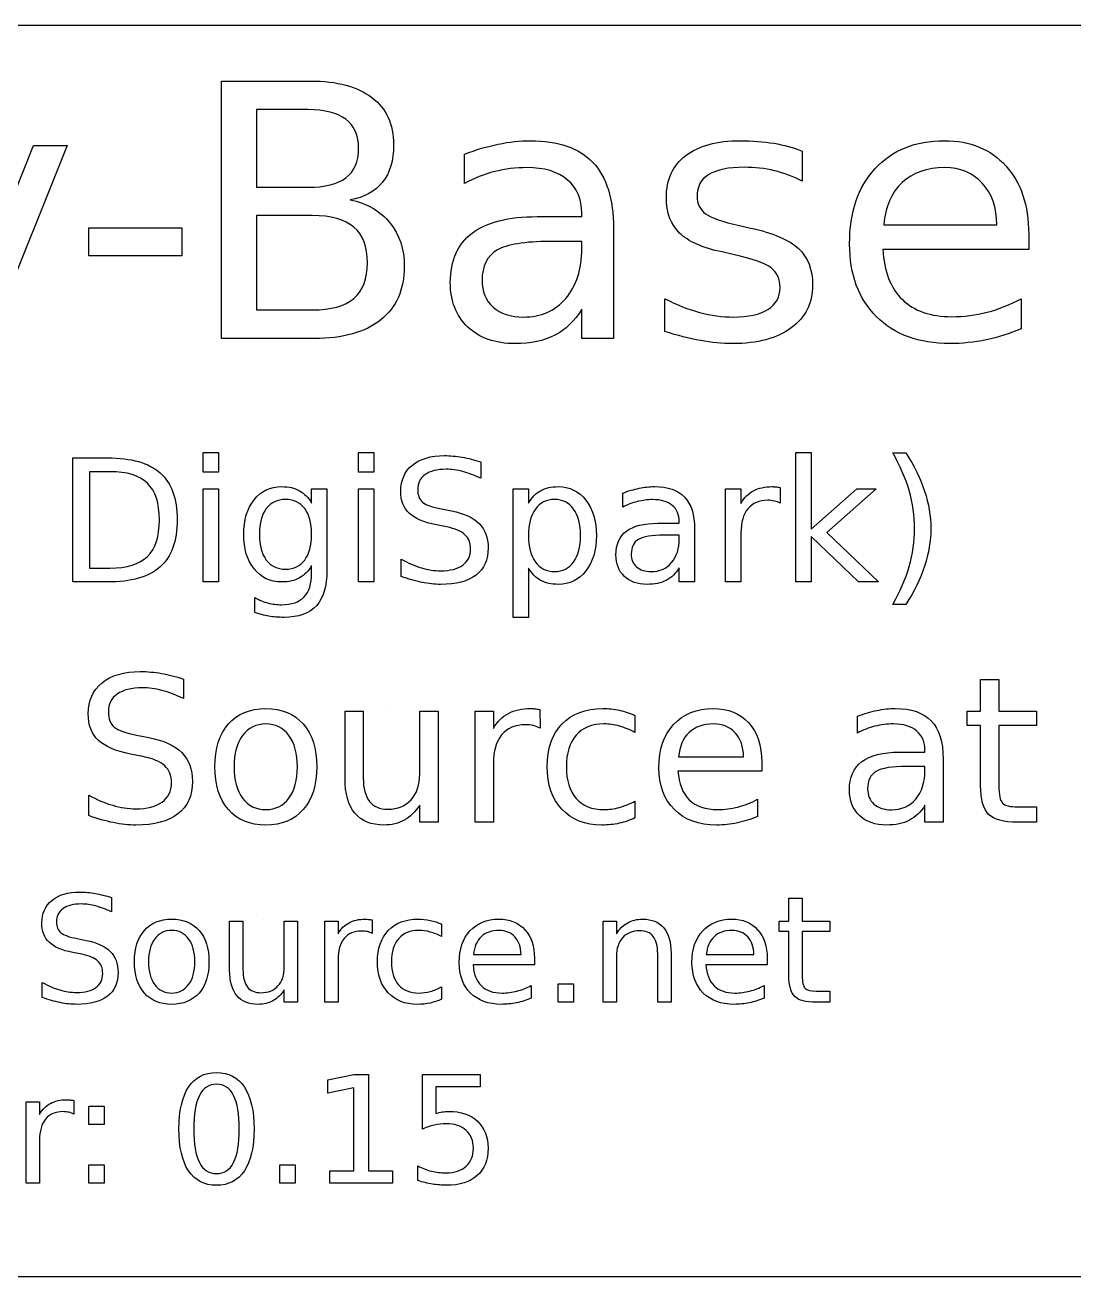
# Model space of a CAD drawing. Extents: x 6 to 466, y 6 to 31.
# Drawn here: x 77.76 to 98.7, y 5.5 to 30.5 of the extents above; entities that cross this region are included whole.
import ezdxf

# ---------------------------------------------------------------- set-up
doc = ezdxf.new("R2010")
doc.units = 0
doc.layers.get('0').update_dxf_attribs({"linetype": 'CONTINUOUS'})

msp = doc.modelspace()

# ---------------------------------------------------------------- linework, layer by layer
at = {"color": 7}
for p, q in [((10.5, 30.5), (150.5, 30.5)), ((81.683388, 29.38199), (83.461057, 29.38199)), ((81.683388, 24.238462), (81.683388, 29.38199)), ((82.379297, 28.810104), (82.379297, 27.259811)), ((83.409381, 28.810104), (82.379297, 28.810104)), ((76.725895, 25.079066), (77.931679, 28.096969)), ((78.603472, 28.096969), (76.908485, 23.880173)), ((77.931679, 28.096969), (78.603472, 28.096969)), ((86.534082, 27.335604), (86.534082, 27.921269)), ((93.279579, 27.983281), (93.279579, 27.383835)), ((93.279579, 27.983281), (93.279579, 27.983281)), ((82.379297, 27.259811), (83.409381, 27.259811)), ((82.379297, 26.694816), (82.379297, 24.810348)), ((83.495508, 26.694816), (82.379297, 26.694816)), ((87.987913, 26.674145), (88.876747, 26.674145)), ((88.876747, 26.674145), (88.876747, 26.736157)), ((94.905664, 26.50878), (97.165646, 26.512225)), ((79.03411, 26.453659), (80.891016, 26.453659)), ((79.03411, 25.888663), (79.03411, 26.453659)), ((80.891016, 26.453659), (80.891016, 25.888663)), ((89.510645, 26.439878), (89.510645, 24.238462)), ((89.510645, 26.439878), (89.510645, 26.439878)), ((92.025564, 26.495), (92.242605, 26.446769)), ((97.799544, 26.32619), (97.799544, 26.016132)), ((97.799544, 26.32619), (97.799544, 26.32619)), ((88.876747, 26.178051), (88.246295, 26.178051)), ((88.876747, 26.036802), (88.876747, 26.178051)), ((97.799544, 26.016132), (94.884993, 26.016132)), ((80.891016, 25.888663), (79.03411, 25.888663)), ((91.898096, 25.916226), (91.67761, 25.9679)), ((90.537283, 24.37971), (90.537283, 25.034278)), ((97.651405, 25.034277), (97.651405, 24.434831)), ((82.379297, 24.810348), (83.495508, 24.810348)), ((88.876747, 24.238462), (88.876747, 24.824129)), ((83.529959, 24.238462), (81.683388, 24.238462)), ((89.510645, 24.238462), (88.876747, 24.238462)), ((78.713231, 21.856418), (79.402046, 21.856418)), ((78.713231, 19.378342), (78.713231, 21.856418)), ((81.315792, 21.960986), (81.621195, 21.960986)), ((81.315792, 21.574253), (81.315792, 21.960986)), ((81.621195, 21.960986), (81.621195, 21.574253)), ((84.416292, 21.960986), (84.721695, 21.960986)), ((84.416292, 21.574253), (84.416292, 21.960986)), ((84.721695, 21.960986), (84.721695, 21.574253)), ((86.857853, 21.775088), (86.857853, 21.448108)), ((86.857855, 21.775087), (86.857853, 21.775088)), ((93.148484, 21.960986), (93.455547, 21.960986)), ((93.148484, 19.378342), (93.148484, 21.960986)), ((93.455547, 21.960986), (93.455547, 20.435632)), ((95.083807, 21.957666), (95.349374, 21.957666)), ((95.083807, 21.957666), (95.083807, 21.957666)), ((79.04851, 21.580892), (79.04851, 19.653868)), ((79.4535, 21.580892), (79.04851, 21.580892)), ((81.621195, 21.574253), (81.315792, 21.574253)), ((84.721695, 21.574253), (84.416292, 21.574253)), ((92.834781, 21.265516), (92.836442, 20.951829)), ((81.315792, 21.237314), (81.621195, 21.237314)), ((81.315792, 19.378342), (81.315792, 21.237314)), ((81.621195, 21.237314), (81.621195, 19.378342)), ((83.481827, 20.955145), (83.481827, 21.23731)), ((83.481827, 21.23731), (83.787229, 21.23731)), ((83.787229, 21.23731), (83.787229, 19.609053)), ((84.416292, 21.237314), (84.721695, 21.237314)), ((84.416292, 19.378342), (84.416292, 21.237314)), ((84.721695, 21.237314), (84.721695, 19.378342)), ((87.505176, 18.671268), (87.505176, 21.237314)), ((87.505176, 21.237314), (87.812238, 21.237314)), ((87.812238, 21.237314), (87.812238, 20.955149)), ((89.694448, 20.870508), (89.694448, 21.152674)), ((91.747615, 19.378349), (91.747615, 21.237321)), ((91.747615, 21.237321), (92.054677, 21.237321)), ((92.054677, 21.237321), (92.054677, 20.948517)), ((93.455547, 20.435632), (94.366775, 21.237314)), ((94.756828, 21.237314), (93.770908, 20.367581)), ((94.366775, 21.237314), (94.756828, 21.237314)), ((86.072771, 20.837299), (86.275266, 20.795799)), ((86.177338, 20.477126), (85.973183, 20.516966)), ((90.394882, 20.551818), (90.82311, 20.551818)), ((90.82311, 20.551818), (90.82311, 20.581698)), ((83.481827, 20.329405), (83.481827, 20.329405)), ((88.851271, 20.306168), (88.851271, 20.306168)), ((90.82311, 20.312804), (90.519367, 20.312807)), ((90.82311, 20.244754), (90.82311, 20.312804)), ((91.128512, 20.438967), (91.128512, 20.438952)), ((91.128512, 20.438952), (91.128512, 19.378342)), ((92.054677, 20.357629), (92.054677, 19.378349)), ((94.399971, 19.378342), (93.455547, 20.286251)), ((93.455547, 20.286251), (93.455547, 19.378342)), ((93.770908, 20.367581), (94.798323, 19.378342)), ((85.272749, 19.487884), (85.272749, 19.833122)), ((79.04851, 19.653868), (79.4535, 19.653868)), ((83.481827, 19.554276), (83.481827, 19.705318)), ((87.812238, 19.657188), (87.812238, 18.671268)), ((87.812238, 19.657188), (87.812238, 19.657188)), ((90.82311, 19.378342), (90.82311, 19.660507)), ((79.402046, 19.378342), (78.713231, 19.378342)), ((81.621195, 19.378342), (81.315792, 19.378342)), ((84.721695, 19.378342), (84.416292, 19.378342)), ((91.128512, 19.378342), (90.82311, 19.378342)), ((92.054677, 19.378349), (91.747615, 19.378349)), ((93.455547, 19.378342), (93.148484, 19.378342)), ((94.798323, 19.378342), (94.399971, 19.378342)), ((82.349845, 18.769198), (82.349845, 19.0663)), ((95.349374, 18.930197), (95.083807, 18.930197)), ((87.812238, 18.671268), (87.505176, 18.671268)), ((80.923504, 17.439572), (80.923504, 17.049713)), ((80.923504, 17.439559), (80.923504, 17.439572)), ((96.83845, 16.798383), (96.83845, 17.427698)), ((96.83845, 17.427698), (97.204561, 17.427698)), ((97.204561, 17.427698), (97.204561, 16.798383)), ((82.568033, 16.851815), (82.568033, 16.851815)), ((84.149239, 15.456635), (84.149239, 16.798383)), ((84.149239, 16.798383), (84.513371, 16.798383)), ((84.513371, 16.798383), (84.513371, 15.470488)), ((85.065507, 16.851815), (85.065507, 16.851815)), ((85.641389, 15.541731), (85.641389, 16.798383)), ((85.641389, 16.798383), (86.005521, 16.798383)), ((86.005521, 16.798383), (86.005521, 14.581926)), ((86.745657, 14.581922), (86.745657, 16.798379)), ((86.745657, 16.798379), (87.111768, 16.798379)), ((87.111768, 16.798379), (87.111768, 16.454036)), ((88.041891, 16.832062), (88.043867, 16.457998)), ((96.571288, 16.515389), (96.571288, 16.798383)), ((96.571288, 16.798383), (96.83845, 16.798383)), ((97.204561, 16.798383), (97.954594, 16.798383)), ((97.954594, 16.798383), (97.954594, 16.515389)), ((82.568033, 16.543094), (82.568033, 16.543094)), ((89.93775, 16.713295), (89.93775, 16.713286)), ((89.93775, 16.713286), (89.93775, 16.372902)), ((94.382531, 16.361023), (94.382531, 16.69745)), ((96.83845, 16.515389), (96.571288, 16.515389)), ((96.83845, 15.31217), (96.83845, 16.515389)), ((97.954594, 16.515389), (97.204561, 16.515389)), ((97.204561, 16.515389), (97.204561, 15.31217)), ((79.987447, 16.321446), (80.228882, 16.271966)), ((95.728237, 15.981065), (95.728237, 16.016685)), ((80.112123, 15.891992), (79.868708, 15.939492)), ((90.808497, 15.886073), (92.106707, 15.888052)), ((92.470839, 15.781187), (92.470839, 15.603079)), ((92.470839, 15.781181), (92.470839, 15.781187)), ((95.21766, 15.981065), (95.728237, 15.981065)), ((96.092369, 15.846494), (96.092369, 14.581926)), ((96.092369, 15.846489), (96.092369, 15.846494)), ((87.111768, 15.74952), (87.111768, 14.581922)), ((92.470839, 15.603079), (90.796623, 15.603079)), ((95.728237, 15.696093), (95.366084, 15.696091)), ((95.728237, 15.614953), (95.728237, 15.696093)), ((84.149239, 15.456635), (84.149239, 15.456635)), ((79.033579, 14.712526), (79.033579, 15.124154)), ((89.93775, 15.003454), (89.93775, 14.667027)), ((92.385743, 15.039067), (92.385743, 14.694725)), ((85.641389, 14.581926), (85.641389, 14.922311)), ((95.728237, 14.581926), (95.728237, 14.918353)), ((97.580565, 14.886689), (97.954592, 14.886689)), ((97.954592, 14.886689), (97.954592, 14.581926)), ((86.005521, 14.581926), (85.641389, 14.581926)), ((87.111768, 14.581922), (86.745657, 14.581922)), ((96.092369, 14.581926), (95.728237, 14.581926)), ((97.954592, 14.581926), (97.580565, 14.581926)), ((79.486255, 13.075518), (79.486262, 13.075529)), ((79.486262, 13.075529), (79.486262, 12.790439)), ((93.011405, 12.60665), (93.011405, 13.066846)), ((93.011405, 13.066846), (93.27913, 13.066846)), ((93.27913, 13.066846), (93.27913, 12.60665)), ((80.688852, 12.645723), (80.688852, 12.645723)), ((81.845131, 11.625476), (81.845131, 12.60665)), ((81.845131, 12.60665), (82.111408, 12.60665)), ((82.111408, 12.60665), (82.111408, 11.635606)), ((82.515165, 12.645723), (82.515165, 12.645723)), ((82.936284, 11.687704), (82.936284, 12.60665)), ((82.936284, 12.60665), (83.202562, 12.60665)), ((83.202562, 12.60665), (83.202562, 10.985832)), ((83.743803, 10.985831), (83.743803, 12.60665)), ((83.743803, 12.60665), (84.011527, 12.60665)), ((84.011527, 12.60665), (84.011527, 12.354844)), ((84.691696, 12.631295), (84.693139, 12.357738)), ((86.078069, 12.544427), (86.078069, 12.544422)), ((86.078069, 12.544422), (86.078069, 12.295511)), ((89.300892, 10.985832), (89.300892, 12.60665)), ((89.300892, 12.60665), (89.568616, 12.60665)), ((89.568616, 12.60665), (89.568616, 12.354844)), ((92.816039, 12.399706), (92.816039, 12.60665)), ((92.816039, 12.60665), (93.011405, 12.60665)), ((93.27913, 12.60665), (93.827603, 12.60665)), ((93.827603, 12.60665), (93.827603, 12.399706)), ((78.801754, 12.257879), (78.978307, 12.221699)), ((80.688852, 12.419966), (80.688852, 12.419966)), ((93.011405, 12.399706), (92.816039, 12.399706)), ((93.011405, 11.519833), (93.011405, 12.399706)), ((93.827603, 12.399706), (93.27913, 12.399706)), ((93.27913, 12.399706), (93.27913, 11.519834)), ((78.892921, 11.943848), (78.71492, 11.978578)), ((84.011524, 11.839655), (84.011524, 10.985831)), ((86.714819, 11.939513), (87.664154, 11.94096)), ((87.930432, 11.86281), (87.930432, 11.732566)), ((87.930432, 11.862809), (87.930432, 11.86281)), ((89.56862, 11.901883), (89.56862, 10.985832)), ((90.392049, 10.985832), (90.392049, 11.955428)), ((90.658326, 11.964113), (90.658326, 11.964111)), ((90.658326, 11.964111), (90.658326, 10.985832)), ((91.363092, 11.939513), (92.312428, 11.94096)), ((92.578705, 11.86281), (92.578705, 11.732566)), ((92.578705, 11.862809), (92.578705, 11.86281)), ((81.845127, 11.625476), (81.845131, 11.625476)), ((87.930432, 11.732566), (86.706136, 11.732566)), ((92.578705, 11.732566), (91.354409, 11.732566)), ((78.104223, 11.081338), (78.104223, 11.382347)), ((86.078069, 11.294086), (86.078069, 11.048069)), ((87.868204, 11.32013), (87.868204, 11.068324)), ((88.4051, 11.35341), (88.71045, 11.35341)), ((88.4051, 10.985832), (88.4051, 11.35341)), ((88.71045, 11.35341), (88.71045, 10.985832)), ((92.516477, 11.32013), (92.516477, 11.068324)), ((82.936284, 10.985832), (82.936284, 11.234743)), ((93.554085, 11.208694), (93.827598, 11.208694)), ((93.827598, 11.208694), (93.827598, 10.985831)), ((83.202562, 10.985832), (82.936284, 10.985832)), ((84.011524, 10.985831), (83.743803, 10.985831)), ((88.71045, 10.985832), (88.4051, 10.985832)), ((89.56862, 10.985832), (89.300892, 10.985832)), ((90.658326, 10.985832), (90.392049, 10.985832)), ((93.827598, 10.985831), (93.55409, 10.985831)), ((81.582405, 9.581384), (81.582405, 9.581384)), ((83.805323, 9.437548), (84.324004, 9.542156)), ((84.324004, 9.542156), (84.617488, 9.542156)), ((84.617488, 9.542156), (84.617488, 7.619984)), ((85.694078, 9.542156), (86.846218, 9.542156)), ((85.694078, 8.452491), (85.694078, 9.542156)), ((86.846218, 9.542156), (86.846218, 9.295165)), ((81.582405, 9.348921), (81.582405, 9.348921)), ((83.805323, 9.170216), (83.805323, 9.437548)), ((84.32691, 9.274824), (83.805323, 9.170216)), ((84.32691, 7.619984), (84.32691, 9.274824)), ((86.846218, 9.295165), (85.962862, 9.295165)), ((85.962862, 9.295165), (85.962862, 8.763408)), ((77.780193, 7.372992), (77.780193, 9.000227)), ((77.780193, 9.000227), (78.048977, 9.000227)), ((78.048977, 9.000227), (78.048977, 8.747425)), ((78.731836, 9.024881), (78.733291, 8.750332)), ((79.032585, 8.911602), (79.339145, 8.911602)), ((79.032585, 8.542569), (79.032585, 8.911602)), ((79.339145, 8.911602), (79.339145, 8.542569)), ((79.339145, 8.542569), (79.032585, 8.542569)), ((78.048977, 8.230197), (78.048977, 7.372992)), ((79.032585, 7.742027), (79.339145, 7.742027)), ((79.032585, 7.372993), (79.032585, 7.742027)), ((79.339145, 7.742027), (79.339145, 7.372993)), ((82.849323, 7.742027), (83.155882, 7.742027)), ((82.849323, 7.372993), (82.849323, 7.742027)), ((83.155882, 7.742027), (83.155882, 7.372993)), ((83.847457, 7.619984), (84.32691, 7.619984)), ((83.847457, 7.372993), (83.847457, 7.619984)), ((84.617488, 7.619984), (85.096941, 7.619984)), ((85.096941, 7.619984), (85.096941, 7.372993)), ((85.602546, 7.423844), (85.602546, 7.71878)), ((78.048977, 7.372992), (77.780193, 7.372992)), ((79.339145, 7.372993), (79.032585, 7.372993)), ((83.155882, 7.372993), (82.849323, 7.372993)), ((85.096941, 7.372993), (83.847457, 7.372993)), ((150.5, 5.5), (10.5, 5.5))]:
    msp.add_line(p, q, dxfattribs=at)
for points in [[(83.461057, 29.38199), (83.991602, 29.38199), (84.40042, 29.271747), (84.687511, 29.051261)], [(84.687511, 29.051261), (84.974602, 28.830775), (85.118148, 28.517271), (85.118148, 28.11075)], [(84.167302, 28.617179), (84.001937, 28.745796), (83.749297, 28.810104), (83.409381, 28.810104)], [(84.418794, 28.034958), (84.418794, 28.294488), (84.334963, 28.488562), (84.167302, 28.617179)], [(84.167302, 27.449291), (84.334963, 27.577908), (84.418794, 27.77313), (84.418794, 28.034958)], [(85.118148, 28.11075), (85.118148, 27.796098), (85.044653, 27.545754), (84.897662, 27.359719)], [(86.534082, 27.921269), (86.766052, 28.010842), (86.991132, 28.077447), (87.209321, 28.121085)], [(87.209321, 28.121085), (87.42751, 28.16702), (87.639958, 28.189987), (87.846664, 28.189987)], [(87.846664, 28.189987), (88.404769, 28.189987), (88.821626, 28.045293), (89.097233, 27.755905)], [(90.950695, 27.893709), (91.207928, 28.091227), (91.573108, 28.189987), (92.046235, 28.189987)], [(92.046235, 28.189987), (92.280502, 28.189987), (92.500988, 28.172761), (92.707693, 28.13831)], [(92.707693, 28.13831), (92.914399, 28.103859), (93.105028, 28.052183), (93.279579, 27.983281)], [(94.733409, 27.631881), (95.075622, 28.003952), (95.536116, 28.189987), (96.114892, 28.189987)], [(96.114892, 28.189987), (96.633953, 28.189987), (97.04392, 28.022326), (97.344791, 27.687003)], [(89.097233, 27.755905), (89.372841, 27.466517), (89.510645, 27.027841), (89.510645, 26.439878)], [(90.564844, 27.053105), (90.564844, 27.415989), (90.693461, 27.69619), (90.950695, 27.893709)], [(87.136974, 27.573315), (86.927972, 27.520491), (86.727008, 27.441253), (86.534082, 27.335604)], [(87.781207, 27.652552), (87.560721, 27.652552), (87.345977, 27.62614), (87.136974, 27.573315)], [(88.587359, 27.411396), (88.39673, 27.572167), (88.128013, 27.652552), (87.781207, 27.652552)], [(91.412337, 27.514748), (91.25616, 27.418286), (91.178071, 27.273592), (91.178071, 27.080666)], [(92.122027, 27.659442), (91.807375, 27.659442), (91.570812, 27.611211), (91.412337, 27.514748)], [(92.721474, 27.59054), (92.528549, 27.636475), (92.328733, 27.659442), (92.122027, 27.659442)], [(93.279579, 27.383835), (93.100434, 27.475704), (92.914399, 27.544606), (92.721474, 27.59054)], [(94.223535, 26.12982), (94.223535, 26.761421), (94.393493, 27.262108), (94.733409, 27.631881)], [(96.121782, 27.652552), (95.768086, 27.652552), (95.48444, 27.552644), (95.270844, 27.352829)], [(96.872813, 27.342493), (96.684481, 27.549199), (96.434137, 27.652552), (96.121782, 27.652552)], [(97.344791, 27.687003), (97.64796, 27.353977), (97.799544, 26.900373), (97.799544, 26.32619)], [(83.409381, 27.259811), (83.749297, 27.259811), (84.001937, 27.322971), (84.167302, 27.449291)], [(84.897662, 27.359719), (84.750671, 27.173684), (84.534779, 27.057699), (84.249984, 27.011764)], [(88.876747, 26.736157), (88.876747, 27.027842), (88.780284, 27.252921), (88.587359, 27.411396)], [(95.270844, 27.352829), (95.059545, 27.153013), (94.937818, 26.871664), (94.905664, 26.50878)], [(97.165646, 26.512225), (97.161053, 26.859032), (97.063442, 27.135788), (96.872813, 27.342493)], [(84.249984, 27.011764), (84.592197, 26.938269), (84.857469, 26.784388), (85.045801, 26.550121)], [(90.826671, 26.346861), (90.65212, 26.519116), (90.564844, 26.75453), (90.564844, 27.053105)], [(91.178071, 27.080666), (91.178071, 26.933675), (91.234341, 26.817691), (91.346881, 26.732712)], [(84.325776, 26.463994), (84.146631, 26.617875), (83.869875, 26.694816), (83.495508, 26.694816)], [(85.045801, 26.550121), (85.23643, 26.318152), (85.331744, 26.027615), (85.331744, 25.678512)], [(86.685667, 26.343416), (86.977352, 26.563902), (87.411434, 26.674145), (87.987913, 26.674145)], [(91.346881, 26.732712), (91.45942, 26.650029), (91.685648, 26.570792), (92.025564, 26.495)], [(84.597939, 25.754304), (84.597939, 26.075847), (84.507218, 26.31241), (84.325776, 26.463994)], [(86.251585, 25.361564), (86.251585, 25.795646), (86.396279, 26.12293), (86.685667, 26.343416)], [(91.67761, 25.9679), (91.284869, 26.050583), (91.001223, 26.176903), (90.826671, 26.346861)], [(92.242605, 26.446769), (92.692764, 26.350306), (93.01201, 26.213651), (93.200342, 26.036803)], [(87.18176, 26.002351), (86.984241, 25.885218), (86.885482, 25.685402), (86.885482, 25.402905)], [(88.246295, 26.178051), (87.734124, 26.178051), (87.379279, 26.119485), (87.18176, 26.002351)], [(88.556353, 25.04117), (88.769949, 25.291513), (88.876747, 25.623391), (88.876747, 26.036802)], [(93.200342, 26.036803), (93.390971, 25.862251), (93.486285, 25.617649), (93.486285, 25.302997)], [(94.76097, 24.67599), (94.40268, 25.034279), (94.223535, 25.518889), (94.223535, 26.12982)], [(94.884993, 26.016132), (94.912553, 25.579753), (95.043467, 25.246727), (95.277734, 25.017054)], [(84.325776, 25.04117), (84.507218, 25.197347), (84.597939, 25.435059), (84.597939, 25.754304)], [(92.659462, 25.650954), (92.544625, 25.742823), (92.290837, 25.831247), (91.898096, 25.916226)], [(85.331744, 25.678512), (85.331744, 25.219166), (85.175566, 24.864321), (84.863211, 24.613978)], [(92.835162, 25.254768), (92.835162, 25.427023), (92.776595, 25.559085), (92.659462, 25.650954)], [(86.599539, 24.469284), (86.36757, 24.692067), (86.251585, 24.989493), (86.251585, 25.361564)], [(86.885482, 25.402905), (86.885482, 25.177825), (86.958977, 24.99868), (87.105968, 24.86547)], [(92.594005, 24.820686), (92.754776, 24.924039), (92.835162, 25.068733), (92.835162, 25.254768)], [(93.486285, 25.302997), (93.486285, 24.944707), (93.343888, 24.661061), (93.059093, 24.452058)], [(83.495508, 24.810348), (83.869875, 24.810348), (84.146631, 24.887289), (84.325776, 25.04117)], [(87.712305, 24.669099), (88.063705, 24.669099), (88.345054, 24.793123), (88.556353, 25.04117)], [(90.537283, 25.034278), (90.77155, 24.912551), (91.002371, 24.820682), (91.229747, 24.758671)], [(95.277734, 25.017054), (95.514297, 24.789678), (95.84273, 24.67599), (96.263031, 24.67599)], [(96.969276, 24.76556), (97.198949, 24.825273), (97.426325, 24.914846), (97.651405, 25.034277)], [(87.105968, 24.86547), (87.255256, 24.734556), (87.457368, 24.669099), (87.712305, 24.669099)], [(88.876747, 24.824129), (88.732053, 24.589862), (88.55176, 24.416459), (88.335867, 24.303919)], [(91.229747, 24.758671), (91.457124, 24.698958), (91.682203, 24.669101), (91.904986, 24.669101)], [(91.904986, 24.669101), (92.203561, 24.669101), (92.433234, 24.719629), (92.594005, 24.820686)], [(96.263031, 24.67599), (96.506484, 24.67599), (96.741899, 24.705847), (96.969276, 24.76556)], [(84.863211, 24.613978), (84.550856, 24.363634), (84.106438, 24.238462), (83.529959, 24.238462)], [(96.225135, 24.138555), (95.609612, 24.138555), (95.121557, 24.3177), (94.76097, 24.67599)], [(87.543495, 24.138555), (87.148458, 24.138555), (86.833806, 24.248798), (86.599539, 24.469284)], [(88.335867, 24.303919), (88.119974, 24.193676), (87.85585, 24.138555), (87.543495, 24.138555)], [(91.243528, 24.200565), (91.020745, 24.239612), (90.78533, 24.299327), (90.537283, 24.37971)], [(93.059093, 24.452058), (92.776595, 24.243056), (92.387299, 24.138555), (91.891206, 24.138555)], [(97.651405, 24.434831), (97.424028, 24.338368), (97.19091, 24.264873), (96.95205, 24.214345)], [(91.891206, 24.138555), (91.6845, 24.138555), (91.468607, 24.159225), (91.243528, 24.200565)], [(96.95205, 24.214345), (96.71319, 24.163818), (96.470885, 24.138555), (96.225135, 24.138555)], [(79.402046, 21.856418), (79.882281, 21.856418), (80.234711, 21.756277), (80.459337, 21.555995)], [(85.493502, 21.71202), (85.648417, 21.838165), (85.861424, 21.901237), (86.132524, 21.901237)], [(86.132524, 21.901237), (86.24871, 21.901237), (86.367109, 21.890724), (86.48772, 21.869697)], [(86.48772, 21.869697), (86.608332, 21.84867), (86.73171, 21.817134), (86.857855, 21.775087)], [(95.412447, 21.202458), (95.340522, 21.451428), (95.230976, 21.703164), (95.083807, 21.957666)], [(95.349374, 21.957666), (95.515354, 21.696525), (95.639286, 21.440916), (95.721169, 21.19084)], [(80.203728, 21.348521), (80.045494, 21.503435), (79.795418, 21.580892), (79.4535, 21.580892)], [(80.459337, 21.555995), (80.683963, 21.35682), (80.796276, 21.044778), (80.796276, 20.61987)], [(85.26279, 21.194164), (85.26279, 21.413257), (85.339694, 21.585875), (85.493502, 21.71202)], [(85.747449, 21.522795), (85.648968, 21.451977), (85.599727, 21.351283), (85.599727, 21.220712)], [(86.170697, 21.629022), (85.98812, 21.629022), (85.847037, 21.593613), (85.747449, 21.522795)], [(86.497677, 21.584212), (86.384811, 21.614085), (86.275818, 21.629022), (86.170697, 21.629022)], [(86.857853, 21.448108), (86.730602, 21.508968), (86.610544, 21.554336), (86.497677, 21.584212)], [(80.442739, 20.61987), (80.442739, 20.951829), (80.363069, 21.194713), (80.203728, 21.348521)], [(82.334907, 21.021537), (82.47433, 21.195262), (82.658015, 21.282125), (82.88596, 21.282125)], [(82.88596, 21.282125), (83.02317, 21.282125), (83.141015, 21.255015), (83.239496, 21.200795)], [(88.054569, 21.200799), (88.15305, 21.255019), (88.270342, 21.282129), (88.406445, 21.282129)], [(88.406445, 21.282129), (88.632178, 21.282129), (88.815309, 21.1925), (88.955838, 21.013242)], [(90.019768, 21.248944), (90.124889, 21.271077), (90.227243, 21.282144), (90.32683, 21.282144)], [(90.32683, 21.282144), (90.595717, 21.282144), (90.796553, 21.212432), (90.929337, 21.073009)], [(92.305307, 21.199146), (92.408214, 21.254473), (92.533252, 21.282136), (92.680421, 21.282136)], [(92.680421, 21.282136), (92.701448, 21.282136), (92.724684, 21.280469), (92.750131, 21.277136)], [(92.750131, 21.277136), (92.775584, 21.274936), (92.803801, 21.271063), (92.834781, 21.265516)], [(82.125773, 20.329401), (82.125773, 20.6171), (82.195484, 20.847812), (82.334907, 21.021537)], [(82.960651, 21.02652), (82.796884, 21.02652), (82.66908, 20.965661), (82.577237, 20.843942)], [(83.344064, 20.843942), (83.253328, 20.965661), (83.125524, 21.02652), (82.960651, 21.02652)], [(83.239496, 21.200795), (83.337977, 21.146575), (83.418754, 21.064692), (83.481827, 20.955145)], [(85.43043, 20.750998), (85.31867, 20.857225), (85.26279, 21.004947), (85.26279, 21.194164)], [(85.599727, 21.220712), (85.599727, 21.111165), (85.63237, 21.028176), (85.697657, 20.971743)], [(87.812238, 20.955149), (87.876418, 21.065802), (87.957195, 21.147685), (88.054569, 21.200799)], [(88.331755, 21.02652), (88.170201, 21.02652), (88.04295, 20.962341), (87.950001, 20.833984)], [(88.711848, 20.833984), (88.620006, 20.962341), (88.493308, 21.02652), (88.331755, 21.02652)], [(88.955838, 21.013242), (89.097474, 20.833984), (89.168292, 20.598293), (89.168292, 20.306168)], [(89.694448, 21.152674), (89.806207, 21.195827), (89.914647, 21.227917), (90.019768, 21.248944)], [(90.295294, 21.023204), (90.189067, 21.023204), (90.085607, 21.010481), (89.984912, 20.985034)], [(90.683687, 20.907019), (90.591845, 20.984476), (90.462381, 21.023204), (90.295294, 21.023204)], [(90.929337, 21.073009), (91.06212, 20.933586), (91.128512, 20.722239), (91.128512, 20.438967)], [(92.054677, 20.948517), (92.118857, 21.061383), (92.2024, 21.144926), (92.305307, 21.199146)], [(92.590792, 21.009929), (92.418173, 21.009929), (92.28539, 20.953496), (92.192441, 20.84063)], [(92.723576, 20.994989), (92.683743, 21.004949), (92.639481, 21.009929), (92.590792, 21.009929)], [(95.521993, 20.445591), (95.521993, 20.7012), (95.485478, 20.953489), (95.412447, 21.202458)], [(95.721169, 21.19084), (95.804159, 20.940764), (95.845654, 20.692348), (95.845654, 20.445591)], [(82.577237, 20.843942), (82.486502, 20.722224), (82.441134, 20.550712), (82.441134, 20.329405)], [(83.481827, 20.329405), (83.481827, 20.550712), (83.435906, 20.722224), (83.344064, 20.843942)], [(85.973183, 20.516966), (85.723107, 20.566759), (85.542189, 20.64477), (85.43043, 20.750998)], [(85.697657, 20.971743), (85.76405, 20.916416), (85.889088, 20.871602), (86.072771, 20.837299)], [(86.275266, 20.795799), (86.525343, 20.748219), (86.70958, 20.664123), (86.827979, 20.54351)], [(87.950001, 20.833984), (87.858159, 20.706733), (87.812238, 20.530794), (87.812238, 20.306168)], [(88.851271, 20.306168), (88.851271, 20.530794), (88.804797, 20.706733), (88.711848, 20.833984)], [(89.984912, 20.985034), (89.884218, 20.959581), (89.787397, 20.921405), (89.694448, 20.870508)], [(90.82311, 20.581698), (90.82311, 20.722228), (90.776636, 20.830668), (90.683687, 20.907019)], [(92.192441, 20.84063), (92.100598, 20.72887), (92.054677, 20.56787), (92.054677, 20.357629)], [(92.836442, 20.951829), (92.802142, 20.971749), (92.76452, 20.986136), (92.723576, 20.994989)], [(80.203728, 19.88624), (80.363069, 20.041154), (80.442739, 20.285697), (80.442739, 20.61987)], [(80.796276, 20.61987), (80.796276, 20.192749), (80.68341, 19.879047), (80.457677, 19.678765)], [(86.827979, 20.54351), (86.947484, 20.424005), (87.007237, 20.263558), (87.007237, 20.062169)], [(89.767479, 20.392478), (89.908008, 20.498705), (90.117143, 20.551818), (90.394882, 20.551818)], [(82.334907, 19.638926), (82.195484, 19.812651), (82.125773, 20.04281), (82.125773, 20.329401)], [(82.441134, 20.329405), (82.441134, 20.109206), (82.486502, 19.938247), (82.577237, 19.816528)], [(83.344064, 19.816528), (83.435906, 19.938247), (83.481827, 20.109206), (83.481827, 20.329405)], [(86.544154, 20.322765), (86.470016, 20.39137), (86.347744, 20.442824), (86.177338, 20.477126)], [(86.65702, 20.03728), (86.65702, 20.158999), (86.619398, 20.25416), (86.544154, 20.322765)], [(87.812238, 20.306168), (87.812238, 20.081542), (87.858159, 19.90505), (87.950001, 19.776693)], [(88.711848, 19.776693), (88.804797, 19.90505), (88.851271, 20.081542), (88.851271, 20.306168)], [(89.168292, 20.306168), (89.168292, 20.014044), (89.097474, 19.778353), (88.955838, 19.599095)], [(89.558344, 19.919435), (89.558344, 20.12857), (89.628056, 20.286251), (89.767479, 20.392478)], [(90.519367, 20.312807), (90.27261, 20.312807), (90.101651, 20.28459), (90.00649, 20.228157)], [(95.412447, 19.685404), (95.485478, 19.936587), (95.521993, 20.189982), (95.521993, 20.445591)], [(95.845654, 20.445591), (95.845654, 20.197728), (95.804159, 19.948206), (95.721169, 19.697023)], [(86.500999, 19.715279), (86.605013, 19.790524), (86.65702, 19.897857), (86.65702, 20.03728)], [(87.007237, 20.062169), (87.007237, 19.822052), (86.92646, 19.640027), (86.764907, 19.516096)], [(90.00649, 20.228157), (89.911328, 20.171724), (89.863747, 20.075455), (89.863747, 19.939352)], [(90.668749, 19.765072), (90.771656, 19.885684), (90.82311, 20.045578), (90.82311, 20.244754)], [(79.4535, 19.653868), (79.795418, 19.653868), (80.045494, 19.731325), (80.203728, 19.88624)], [(82.577237, 19.816528), (82.66908, 19.694809), (82.796884, 19.63395), (82.960651, 19.63395)], [(82.960651, 19.63395), (83.125524, 19.63395), (83.253328, 19.694809), (83.344064, 19.816528)], [(85.272749, 19.833122), (85.408852, 19.756771), (85.542189, 19.699232), (85.67276, 19.660503)], [(87.950001, 19.776693), (88.04295, 19.649442), (88.170201, 19.585816), (88.331755, 19.585816)], [(88.331755, 19.585816), (88.493308, 19.585816), (88.620006, 19.649442), (88.711848, 19.776693)], [(89.725984, 19.489548), (89.614224, 19.596881), (89.558344, 19.740177), (89.558344, 19.919435)], [(89.863747, 19.939352), (89.863747, 19.830912), (89.899156, 19.744603), (89.969974, 19.680424)], [(90.262098, 19.585814), (90.431397, 19.585814), (90.566948, 19.645567), (90.668749, 19.765072)], [(80.457677, 19.678765), (80.231945, 19.478483), (79.880068, 19.378342), (79.402046, 19.378342)], [(82.88596, 19.378338), (82.658015, 19.378338), (82.47433, 19.465201), (82.334907, 19.638926)], [(83.481827, 19.705318), (83.418754, 19.595771), (83.337977, 19.513888), (83.239496, 19.459668)], [(83.332445, 19.081234), (83.432033, 19.185248), (83.481827, 19.342929), (83.481827, 19.554276)], [(83.787229, 19.609053), (83.787229, 19.292586), (83.716964, 19.057448), (83.576435, 18.90364)], [(85.67276, 19.660503), (85.803331, 19.621776), (85.931688, 19.602413), (86.057833, 19.602413)], [(86.057833, 19.602413), (86.249263, 19.602413), (86.396985, 19.640035), (86.500999, 19.715279)], [(86.764907, 19.516096), (86.60446, 19.392165), (86.368768, 19.330199), (86.057833, 19.330199)], [(88.054569, 19.409878), (87.957194, 19.464098), (87.876417, 19.546535), (87.812238, 19.657188)], [(88.955838, 19.599095), (88.815309, 19.419837), (88.632178, 19.330208), (88.406445, 19.330208)], [(89.969974, 19.680424), (90.041899, 19.617351), (90.139273, 19.585814), (90.262098, 19.585814)], [(90.82311, 19.660507), (90.753398, 19.547641), (90.666535, 19.464098), (90.562522, 19.409878)], [(95.083807, 18.930197), (95.230976, 19.183592), (95.340522, 19.435328), (95.412447, 19.685404)], [(95.721169, 19.697023), (95.639286, 19.44584), (95.515354, 19.190232), (95.349374, 18.930197)], [(83.239496, 19.459668), (83.141015, 19.405448), (83.02317, 19.378338), (82.88596, 19.378338)], [(85.682719, 19.370039), (85.551042, 19.396599), (85.414385, 19.435881), (85.272749, 19.487884)], [(86.057833, 19.330199), (85.940541, 19.330199), (85.815503, 19.343479), (85.682719, 19.370039)], [(88.406445, 19.330208), (88.270342, 19.330208), (88.15305, 19.356765), (88.054569, 19.409878)], [(90.180768, 19.330208), (89.990445, 19.330208), (89.83885, 19.383321), (89.725984, 19.489548)], [(90.562522, 19.409878), (90.458508, 19.356765), (90.331257, 19.330208), (90.180768, 19.330208)], [(82.349845, 19.0663), (82.439474, 19.017613), (82.527997, 18.981651), (82.615413, 18.958413)], [(82.88264, 18.923553), (83.082922, 18.923553), (83.232857, 18.976113), (83.332445, 19.081234)], [(82.627031, 18.696168), (82.53187, 18.711661), (82.439474, 18.736005), (82.349845, 18.769198)], [(82.615413, 18.958413), (82.702829, 18.935173), (82.791905, 18.923553), (82.88264, 18.923553)], [(83.576435, 18.90364), (83.435906, 18.748725), (83.220685, 18.671268), (82.930774, 18.671268)], [(82.930774, 18.671268), (82.823441, 18.671268), (82.722193, 18.679568), (82.627031, 18.696168)], [(79.296783, 17.364356), (79.481488, 17.514759), (79.735457, 17.58996), (80.05869, 17.58996)], [(80.05869, 17.58996), (80.197219, 17.58996), (80.338386, 17.577427), (80.482192, 17.55236)], [(80.482192, 17.55236), (80.625997, 17.527293), (80.773101, 17.489693), (80.923504, 17.439559)], [(79.021705, 16.746915), (79.021705, 17.00814), (79.113398, 17.213954), (79.296783, 17.364356)], [(80.104207, 17.265419), (79.886519, 17.265419), (79.718306, 17.223201), (79.599567, 17.138764)], [(80.494065, 17.211989), (80.359495, 17.247609), (80.229542, 17.265419), (80.104207, 17.265419)], [(79.599567, 17.138764), (79.482148, 17.054327), (79.423438, 16.934269), (79.423438, 16.77859)], [(80.923504, 17.049713), (80.771782, 17.122276), (80.628636, 17.176368), (80.494065, 17.211989)], [(79.423438, 16.77859), (79.423438, 16.647977), (79.462358, 16.549028), (79.540198, 16.481743)], [(81.819979, 16.543094), (82.000726, 16.748908), (82.250077, 16.851815), (82.568033, 16.851815)], [(82.568033, 16.851815), (82.88467, 16.851815), (83.133361, 16.748908), (83.314108, 16.543094)], [(87.111768, 16.454036), (87.188289, 16.588607), (87.287897, 16.688215), (87.410594, 16.752862)], [(87.410594, 16.752862), (87.533291, 16.818829), (87.682374, 16.851812), (87.857843, 16.851812)], [(87.857843, 16.851812), (87.88291, 16.851812), (87.910616, 16.849845), (87.940963, 16.845912)], [(87.940963, 16.845912), (87.97131, 16.843245), (88.004952, 16.838629), (88.041891, 16.832062)], [(88.481222, 16.541122), (88.680439, 16.748255), (88.952879, 16.851822), (89.29854, 16.851822)], [(89.29854, 16.851822), (89.410682, 16.851822), (89.520185, 16.839949), (89.62705, 16.816202)], [(89.62705, 16.816202), (89.733915, 16.793775), (89.837482, 16.759473), (89.93775, 16.713295)], [(90.709548, 16.531214), (90.906127, 16.744944), (91.17065, 16.851809), (91.503119, 16.851809)], [(91.503119, 16.851809), (91.801285, 16.851809), (92.036783, 16.755499), (92.209614, 16.562878)], [(94.382531, 16.69745), (94.515782, 16.748903), (94.645076, 16.787163), (94.770411, 16.81223)], [(94.770411, 16.81223), (94.895746, 16.838617), (95.017783, 16.85181), (95.136522, 16.85181)], [(95.136522, 16.85181), (95.457117, 16.85181), (95.696573, 16.768693), (95.854892, 16.602459)], [(79.221582, 16.218528), (79.088331, 16.345183), (79.021705, 16.521312), (79.021705, 16.746915)], [(81.550838, 15.688175), (81.550838, 16.052308), (81.640552, 16.337281), (81.819979, 16.543094)], [(82.568033, 16.543094), (82.372774, 16.543094), (82.218413, 16.466574), (82.104952, 16.313533)], [(83.029135, 16.311554), (82.915674, 16.465914), (82.761973, 16.543094), (82.568033, 16.543094)], [(83.314108, 16.543094), (83.494855, 16.337281), (83.585228, 16.052308), (83.585228, 15.688175)], [(87.750978, 16.527258), (87.545165, 16.527258), (87.386846, 16.459973), (87.276023, 16.325403)], [(87.909297, 16.509448), (87.861804, 16.521321), (87.809031, 16.527258), (87.750978, 16.527258)], [(88.043867, 16.457998), (88.002967, 16.481745), (87.95811, 16.498895), (87.909297, 16.509448)], [(88.184375, 15.688182), (88.184375, 16.049676), (88.283324, 16.333989), (88.481222, 16.541122)], [(89.314372, 16.543097), (89.078214, 16.543097), (88.894829, 16.467896), (88.764216, 16.317494)], [(89.62705, 16.499557), (89.524143, 16.528584), (89.419917, 16.543097), (89.314372, 16.543097)], [(90.41666, 15.66838), (90.41666, 16.031193), (90.514289, 16.318804), (90.709548, 16.531214)], [(91.507077, 16.543094), (91.303902, 16.543094), (91.140966, 16.485704), (91.018269, 16.370923)], [(91.938494, 16.364986), (91.83031, 16.483725), (91.686504, 16.543094), (91.507077, 16.543094)], [(92.209614, 16.562878), (92.383764, 16.371577), (92.470839, 16.111011), (92.470839, 15.781181)], [(95.098922, 16.543093), (94.972267, 16.543093), (94.848911, 16.52792), (94.728853, 16.497573)], [(95.562003, 16.404565), (95.4525, 16.496917), (95.298139, 16.543093), (95.098922, 16.543093)], [(95.854892, 16.602459), (96.01321, 16.436224), (96.092369, 16.184234), (96.092369, 15.846489)], [(79.540198, 16.481743), (79.619357, 16.415776), (79.76844, 16.362344), (79.987447, 16.321446)], [(80.228882, 16.271966), (80.527048, 16.215233), (80.746715, 16.114964), (80.887882, 15.971161)], [(82.104952, 16.313533), (81.991491, 16.161811), (81.93476, 15.953358), (81.93476, 15.688175)], [(83.199327, 15.688175), (83.199327, 15.95072), (83.142596, 16.158513), (83.029135, 16.311554)], [(87.276023, 16.325403), (87.16652, 16.192152), (87.111768, 16.000191), (87.111768, 15.74952)], [(88.764216, 16.317494), (88.633603, 16.168411), (88.568297, 15.958639), (88.568297, 15.688178)], [(89.93775, 16.372902), (89.834843, 16.429635), (89.731277, 16.471854), (89.62705, 16.499557)], [(91.018269, 16.370923), (90.896892, 16.256142), (90.826968, 16.094526), (90.808497, 15.886073)], [(92.106707, 15.888052), (92.10404, 16.087269), (92.047969, 16.246247), (91.938494, 16.364986)], [(94.728853, 16.497573), (94.608795, 16.467226), (94.493354, 16.42171), (94.382531, 16.361023)], [(95.728237, 16.016685), (95.728237, 16.184238), (95.672826, 16.313532), (95.562003, 16.404565)], [(79.868708, 15.939492), (79.570542, 15.998859), (79.354833, 16.091871), (79.221582, 16.218528)], [(80.549477, 15.707947), (80.461082, 15.789745), (80.315298, 15.851093), (80.112123, 15.891992)], [(80.887882, 15.971161), (81.030369, 15.828675), (81.101612, 15.637374), (81.101612, 15.397258)], [(94.220255, 15.227074), (94.220255, 15.476425), (94.303372, 15.664428), (94.469606, 15.791083)], [(94.469606, 15.791083), (94.63716, 15.917738), (94.886511, 15.981065), (95.21766, 15.981065)], [(80.684047, 15.367563), (80.684047, 15.512688), (80.63919, 15.62615), (80.549477, 15.707947)], [(81.819979, 14.833257), (81.640552, 15.04039), (81.550838, 15.325362), (81.550838, 15.688175)], [(81.93476, 15.688175), (81.93476, 15.422992), (81.990831, 15.21388), (82.102973, 15.060839)], [(83.029135, 15.062818), (83.142596, 15.215859), (83.199327, 15.424312), (83.199327, 15.688175)], [(83.585228, 15.688175), (83.585228, 15.325362), (83.494855, 15.04039), (83.314108, 14.833257)], [(85.469218, 15.029176), (85.583999, 15.154511), (85.641389, 15.325363), (85.641389, 15.541731)], [(88.479243, 14.839201), (88.282664, 15.048972), (88.184375, 15.331966), (88.184375, 15.688182)], [(88.568297, 15.688178), (88.568297, 15.417718), (88.633603, 15.207287), (88.764216, 15.056884)], [(90.72538, 14.833251), (90.519567, 15.039064), (90.41666, 15.317441), (90.41666, 15.66838)], [(90.796623, 15.603079), (90.812456, 15.352408), (90.887658, 15.161107), (91.022227, 15.029176)], [(94.754579, 15.595163), (94.641118, 15.527878), (94.584387, 15.413098), (94.584387, 15.250821)], [(95.366084, 15.696091), (95.071876, 15.696091), (94.868041, 15.662448), (94.754579, 15.595163)], [(95.544192, 15.043028), (95.666889, 15.186834), (95.728237, 15.377476), (95.728237, 15.614953)], [(80.498023, 14.983641), (80.622039, 15.073355), (80.684047, 15.201329), (80.684047, 15.367563)], [(81.101612, 15.397258), (81.101612, 15.110965), (81.005302, 14.893937), (80.812681, 14.746174)], [(84.347137, 14.762013), (84.215205, 14.920332), (84.149239, 15.151872), (84.149239, 15.456635)], [(84.513371, 15.470488), (84.513371, 15.260716), (84.55427, 15.103057), (84.636068, 14.997512)], [(94.584387, 15.250821), (94.584387, 15.121528), (94.626605, 15.018621), (94.711042, 14.9421)], [(96.998745, 14.738266), (96.891882, 14.843811), (96.83845, 15.035113), (96.83845, 15.31217)], [(97.204561, 15.31217), (97.204561, 15.131423), (97.228968, 15.015322), (97.277781, 14.963869)], [(79.033579, 15.124154), (79.195855, 15.033121), (79.354833, 14.964516), (79.510513, 14.91834)], [(82.102973, 15.060839), (82.216434, 14.909118), (82.371454, 14.833257), (82.568033, 14.833257)], [(82.568033, 14.833257), (82.761973, 14.833257), (82.915674, 14.909777), (83.029135, 15.062818)], [(85.004158, 14.841173), (85.200737, 14.841173), (85.355757, 14.903841), (85.469218, 15.029176)], [(88.764216, 15.056884), (88.894829, 14.907801), (89.078214, 14.83326), (89.314372, 14.83326)], [(89.62705, 14.87482), (89.731277, 14.903847), (89.834843, 14.946725), (89.93775, 15.003454)], [(91.022227, 15.029176), (91.158117, 14.898563), (91.34678, 14.833257), (91.588215, 14.833257)], [(91.993906, 14.884707), (92.125837, 14.919007), (92.25645, 14.97046), (92.385743, 15.039067)], [(94.420132, 14.714519), (94.286881, 14.842493), (94.220255, 15.013345), (94.220255, 15.227074)], [(95.059342, 14.829299), (95.261198, 14.829299), (95.422815, 14.900542), (95.544192, 15.043028)], [(79.510513, 14.91834), (79.666192, 14.87216), (79.819233, 14.84907), (79.969636, 14.84907)], [(79.969636, 14.84907), (80.197878, 14.84907), (80.374007, 14.893927), (80.498023, 14.983641)], [(82.568033, 14.524536), (82.250077, 14.524536), (82.000726, 14.627443), (81.819979, 14.833257)], [(83.314108, 14.833257), (83.133361, 14.627443), (82.88467, 14.524536), (82.568033, 14.524536)], [(84.926978, 14.524536), (84.672349, 14.524536), (84.479069, 14.603695), (84.347137, 14.762013)], [(84.636068, 14.997512), (84.717866, 14.893286), (84.840563, 14.841173), (85.004158, 14.841173)], [(85.641389, 14.922311), (85.552995, 14.78774), (85.450088, 14.687472), (85.332669, 14.621506)], [(89.274792, 14.524543), (88.941005, 14.524543), (88.675822, 14.629429), (88.479243, 14.839201)], [(89.314372, 14.83326), (89.419917, 14.83326), (89.524143, 14.847113), (89.62705, 14.87482)], [(91.566446, 14.52453), (91.212869, 14.52453), (90.932513, 14.627437), (90.72538, 14.833251)], [(91.588215, 14.833257), (91.728063, 14.833257), (91.863293, 14.850407), (91.993906, 14.884707)], [(94.711042, 14.9421), (94.796797, 14.866899), (94.912897, 14.829299), (95.059342, 14.829299)], [(95.728237, 14.918353), (95.64512, 14.783782), (95.541553, 14.684174), (95.417537, 14.619527)], [(97.277781, 14.963869), (97.327914, 14.912416), (97.428842, 14.886689), (97.580565, 14.886689)], [(79.522387, 14.572018), (79.365388, 14.603685), (79.202452, 14.650521), (79.033579, 14.712526)], [(79.969636, 14.524528), (79.829788, 14.524528), (79.680705, 14.540358), (79.522387, 14.572018)], [(80.812681, 14.746174), (80.62138, 14.59841), (80.340365, 14.524528), (79.969636, 14.524528)], [(85.332669, 14.621506), (85.216569, 14.556859), (85.081339, 14.524536), (84.926978, 14.524536)], [(89.621114, 14.560163), (89.512929, 14.536416), (89.397489, 14.524543), (89.274792, 14.524543)], [(89.93775, 14.667027), (89.836163, 14.619534), (89.730617, 14.583912), (89.621114, 14.560163)], [(91.984011, 14.56807), (91.846802, 14.539043), (91.707613, 14.52453), (91.566446, 14.52453)], [(92.385743, 14.694725), (92.25513, 14.639312), (92.12122, 14.597093), (91.984011, 14.56807)], [(94.962372, 14.524537), (94.735449, 14.524537), (94.554703, 14.587864), (94.420132, 14.714519)], [(95.417537, 14.619527), (95.293521, 14.5562), (95.141799, 14.524537), (94.962372, 14.524537)], [(97.580565, 14.581926), (97.29955, 14.581926), (97.10561, 14.634039), (96.998745, 14.738266)], [(78.095536, 12.569019), (78.095536, 12.760044), (78.162588, 12.910548), (78.296691, 13.020532)], [(78.296691, 13.020532), (78.431759, 13.130516), (78.617478, 13.185508), (78.853847, 13.185508)], [(78.853847, 13.185508), (78.955148, 13.185508), (79.058379, 13.176341), (79.163539, 13.158008)], [(79.163539, 13.158008), (79.268699, 13.139675), (79.376271, 13.112178), (79.486255, 13.075518)], [(78.518114, 12.855556), (78.432249, 12.793809), (78.389316, 12.706015), (78.389316, 12.592173)], [(78.887139, 12.948176), (78.727952, 12.948176), (78.604943, 12.917303), (78.518114, 12.855556)], [(79.172229, 12.909106), (79.073822, 12.935153), (78.978792, 12.948176), (78.887139, 12.948176)], [(79.486262, 12.790439), (79.375313, 12.843499), (79.270636, 12.883055), (79.172229, 12.909106)], [(78.241699, 12.182627), (78.144257, 12.275245), (78.095536, 12.404042), (78.095536, 12.569019)], [(78.389316, 12.592173), (78.389316, 12.49666), (78.417776, 12.424302), (78.474696, 12.375099)], [(80.141826, 12.419966), (80.274, 12.570471), (80.456342, 12.645723), (80.688852, 12.645723)], [(80.688852, 12.645723), (80.920397, 12.645723), (81.102257, 12.570471), (81.234431, 12.419966)], [(84.011527, 12.354844), (84.06748, 12.453251), (84.140321, 12.526091), (84.230048, 12.573365)], [(84.230048, 12.573365), (84.319772, 12.621605), (84.428791, 12.645725), (84.557106, 12.645725)], [(84.557106, 12.645725), (84.575439, 12.645725), (84.595699, 12.644292), (84.617886, 12.641425)], [(84.617886, 12.641425), (84.640079, 12.639492), (84.664683, 12.636115), (84.691696, 12.631295)], [(85.01296, 12.418523), (85.158641, 12.569992), (85.357866, 12.645727), (85.610637, 12.645727)], [(85.610637, 12.645727), (85.692642, 12.645727), (85.772718, 12.637044), (85.850865, 12.619677)], [(85.850865, 12.619677), (85.929012, 12.603277), (86.004746, 12.578194), (86.078069, 12.544427)], [(86.642461, 12.411282), (86.786212, 12.567575), (86.979648, 12.645722), (87.222771, 12.645722)], [(87.222771, 12.645722), (87.44081, 12.645722), (87.613022, 12.575294), (87.739407, 12.434437)], [(89.568616, 12.354844), (89.632289, 12.452286), (89.707059, 12.525126), (89.792925, 12.573365)], [(89.792925, 12.573365), (89.879755, 12.621605), (89.979609, 12.645725), (90.092487, 12.645725)], [(90.092487, 12.645725), (90.278688, 12.645725), (90.419545, 12.587839), (90.515057, 12.472066)], [(91.290734, 12.411282), (91.434485, 12.567575), (91.627922, 12.645722), (91.871045, 12.645722)], [(91.871045, 12.645722), (92.089083, 12.645722), (92.261295, 12.575294), (92.38768, 12.434437)], [(78.474696, 12.375099), (78.532583, 12.326859), (78.641602, 12.287786), (78.801754, 12.257879)], [(79.945012, 11.794794), (79.945012, 12.061071), (80.010617, 12.269461), (80.141826, 12.419966)], [(80.350217, 12.252096), (80.267246, 12.141147), (80.225761, 11.988713), (80.225761, 11.794794)], [(80.688852, 12.419966), (80.546065, 12.419966), (80.433187, 12.364009), (80.350217, 12.252096)], [(81.02604, 12.250649), (80.943069, 12.363527), (80.830673, 12.419966), (80.688852, 12.419966)], [(81.150495, 11.794794), (81.150495, 11.986783), (81.10901, 12.138735), (81.02604, 12.250649)], [(81.234431, 12.419966), (81.366604, 12.269461), (81.432691, 12.061071), (81.432691, 11.794794)], [(84.131638, 12.260778), (84.051562, 12.163336), (84.011524, 12.022962), (84.011524, 11.839655)], [(84.478956, 12.408388), (84.328451, 12.408388), (84.212679, 12.359185), (84.131638, 12.260778)], [(84.594729, 12.395368), (84.559996, 12.404048), (84.521405, 12.408388), (84.478956, 12.408388)], [(84.693139, 12.357738), (84.663232, 12.375105), (84.630429, 12.387648), (84.594729, 12.395368)], [(84.795886, 11.794798), (84.795886, 12.059145), (84.868244, 12.267054), (85.01296, 12.418523)], [(85.219904, 12.254995), (85.124391, 12.145976), (85.076635, 11.992577), (85.076635, 11.794799)], [(85.622214, 12.419971), (85.449519, 12.419971), (85.315416, 12.364979), (85.219904, 12.254995)], [(85.850865, 12.388131), (85.775612, 12.409358), (85.699395, 12.419971), (85.622214, 12.419971)], [(86.078069, 12.295511), (86.002816, 12.336998), (85.927082, 12.367871), (85.850865, 12.388131)], [(86.428281, 11.780321), (86.428281, 12.045634), (86.499674, 12.255954), (86.642461, 12.411282)], [(86.868217, 12.294066), (86.779458, 12.210131), (86.728326, 12.091947), (86.714819, 11.939513)], [(87.225665, 12.419969), (87.07709, 12.419969), (86.957941, 12.378001), (86.868217, 12.294066)], [(87.541146, 12.289725), (87.462035, 12.376554), (87.356874, 12.419969), (87.225665, 12.419969)], [(87.664154, 11.94096), (87.662221, 12.086641), (87.621218, 12.202896), (87.541146, 12.289725)], [(87.739407, 12.434437), (87.866757, 12.294545), (87.930432, 12.104002), (87.930432, 11.862809)], [(89.693075, 12.276698), (89.610105, 12.185044), (89.56862, 12.060106), (89.56862, 11.901883)], [(90.033158, 12.414178), (89.889407, 12.414178), (89.776046, 12.368351), (89.693075, 12.276698)], [(90.302329, 12.299852), (90.242516, 12.376069), (90.152792, 12.414178), (90.033158, 12.414178)], [(90.392049, 11.955428), (90.392049, 12.108827), (90.362142, 12.223635), (90.302329, 12.299852)], [(90.515057, 12.472066), (90.61057, 12.357258), (90.658326, 12.18794), (90.658326, 11.964113)], [(91.076555, 11.780321), (91.076555, 12.045634), (91.147948, 12.255954), (91.290734, 12.411282)], [(91.516491, 12.294066), (91.427732, 12.210131), (91.376599, 12.091947), (91.363092, 11.939513)], [(91.873939, 12.419969), (91.725364, 12.419969), (91.606215, 12.378001), (91.516491, 12.294066)], [(92.189419, 12.289725), (92.110308, 12.376554), (92.005148, 12.419969), (91.873939, 12.419969)], [(92.312428, 11.94096), (92.310495, 12.086641), (92.269492, 12.202896), (92.189419, 12.289725)], [(92.38768, 12.434437), (92.51503, 12.294545), (92.578705, 12.104002), (92.578705, 11.862809)], [(78.71492, 11.978578), (78.496881, 12.021991), (78.339141, 12.090008), (78.241699, 12.182627)], [(78.978307, 12.221699), (79.196346, 12.180212), (79.35698, 12.10689), (79.460211, 12.001731)], [(79.460211, 12.001731), (79.564406, 11.897536), (79.616504, 11.757644), (79.616504, 11.582055)], [(79.212743, 11.809262), (79.148103, 11.869075), (79.041496, 11.913937), (78.892921, 11.943848)], [(79.311153, 11.560351), (79.311153, 11.666476), (79.27835, 11.749447), (79.212743, 11.809262)], [(80.141826, 11.169621), (80.010617, 11.32109), (79.945012, 11.529481), (79.945012, 11.794794)], [(80.225761, 11.794794), (80.225761, 11.600875), (80.266764, 11.447958), (80.34877, 11.336045)], [(81.02604, 11.337492), (81.10901, 11.449405), (81.150495, 11.601839), (81.150495, 11.794794)], [(81.432691, 11.794794), (81.432691, 11.529481), (81.366604, 11.32109), (81.234431, 11.169621)], [(85.011513, 11.173967), (84.867762, 11.327366), (84.795886, 11.534309), (84.795886, 11.794798)], [(85.076635, 11.794799), (85.076635, 11.59702), (85.124391, 11.443139), (85.219904, 11.333155)], [(86.654038, 11.16962), (86.503533, 11.320125), (86.428281, 11.523692), (86.428281, 11.780321)], [(91.302311, 11.16962), (91.151807, 11.320125), (91.076555, 11.523692), (91.076555, 11.780321)], [(79.17512, 11.279602), (79.265809, 11.345209), (79.311153, 11.438792), (79.311153, 11.560351)], [(79.616504, 11.582055), (79.616504, 11.3727), (79.546076, 11.213995), (79.405219, 11.10594)], [(81.989843, 11.117524), (81.893366, 11.233297), (81.845127, 11.402614), (81.845127, 11.625476)], [(82.111408, 11.635606), (82.111408, 11.482207), (82.141315, 11.366917), (82.201128, 11.289735)], [(82.810382, 11.31289), (82.894317, 11.404543), (82.936284, 11.529481), (82.936284, 11.687704)], [(86.706136, 11.732566), (86.717709, 11.549259), (86.772701, 11.409367), (86.871112, 11.31289)], [(91.354409, 11.732566), (91.365989, 11.549259), (91.420981, 11.409367), (91.519385, 11.31289)], [(93.128625, 11.100157), (93.050478, 11.177338), (93.011405, 11.31723), (93.011405, 11.519833)], [(93.27913, 11.519834), (93.27913, 11.38766), (93.296977, 11.30276), (93.33267, 11.265134)], [(78.104223, 11.382347), (78.22289, 11.31578), (78.339145, 11.265612), (78.452988, 11.231842)], [(78.788729, 11.181192), (78.955635, 11.181192), (79.084432, 11.213995), (79.17512, 11.279602)], [(80.34877, 11.336045), (80.43174, 11.225096), (80.545101, 11.169621), (80.688852, 11.169621)], [(80.688852, 11.169621), (80.830673, 11.169621), (80.943069, 11.225578), (81.02604, 11.337492)], [(82.201128, 11.289735), (82.260941, 11.213518), (82.350665, 11.17541), (82.470299, 11.17541)], [(82.470299, 11.17541), (82.61405, 11.17541), (82.727411, 11.221237), (82.810382, 11.31289)], [(85.219904, 11.333155), (85.315416, 11.224136), (85.449519, 11.169626), (85.622214, 11.169626)], [(85.850865, 11.200016), (85.927082, 11.221243), (86.002816, 11.252599), (86.078069, 11.294086)], [(86.871112, 11.31289), (86.970483, 11.217377), (87.108446, 11.169621), (87.284999, 11.169621)], [(87.581666, 11.207251), (87.678143, 11.232338), (87.773656, 11.269964), (87.868204, 11.32013)], [(91.519385, 11.31289), (91.618756, 11.217377), (91.756719, 11.169621), (91.933272, 11.169621)], [(92.22994, 11.207251), (92.326417, 11.232338), (92.42193, 11.269964), (92.516477, 11.32013)], [(93.33267, 11.265134), (93.36933, 11.227507), (93.443135, 11.208694), (93.554085, 11.208694)], [(78.461671, 10.978589), (78.346863, 11.001742), (78.227714, 11.035992), (78.104223, 11.081338)], [(78.452988, 11.231842), (78.566831, 11.198075), (78.678745, 11.181192), (78.788729, 11.181192)], [(79.405219, 11.10594), (79.265327, 10.997886), (79.05983, 10.943859), (78.788729, 10.943859)], [(80.688852, 10.943865), (80.456342, 10.943865), (80.274, 11.019117), (80.141826, 11.169621)], [(81.234431, 11.169621), (81.102257, 11.019117), (80.920397, 10.943865), (80.688852, 10.943865)], [(82.41386, 10.943865), (82.227659, 10.943865), (82.08632, 11.001751), (81.989843, 11.117524)], [(82.710528, 11.014775), (82.625628, 10.967502), (82.526739, 10.943865), (82.41386, 10.943865)], [(82.936284, 11.234743), (82.871644, 11.136336), (82.796392, 11.063014), (82.710528, 11.014775)], [(85.593271, 10.943869), (85.349184, 10.943869), (85.155264, 11.020568), (85.011513, 11.173967)], [(85.622214, 11.169626), (85.699395, 11.169626), (85.775612, 11.179756), (85.850865, 11.200016)], [(86.078069, 11.048069), (86.003782, 11.013336), (85.9266, 10.987286), (85.846523, 10.969919)], [(87.26908, 10.943864), (87.010521, 10.943864), (86.805507, 11.019116), (86.654038, 11.16962)], [(87.284999, 11.169621), (87.387265, 11.169621), (87.486154, 11.182164), (87.581666, 11.207251)], [(87.868204, 11.068324), (87.772691, 11.027804), (87.674767, 10.996931), (87.574431, 10.975704)], [(91.917354, 10.943864), (91.658795, 10.943864), (91.45378, 11.019116), (91.302311, 11.16962)], [(91.933272, 11.169621), (92.035538, 11.169621), (92.134427, 11.182164), (92.22994, 11.207251)], [(92.516477, 11.068324), (92.420965, 11.027804), (92.323041, 10.996931), (92.222704, 10.975704)], [(93.55409, 10.985831), (93.348593, 10.985831), (93.206772, 11.02394), (93.128625, 11.100157)], [(78.788729, 10.943859), (78.686463, 10.943859), (78.577444, 10.955436), (78.461671, 10.978589)], [(85.846523, 10.969919), (85.767412, 10.952552), (85.682994, 10.943869), (85.593271, 10.943869)], [(87.574431, 10.975704), (87.474094, 10.954477), (87.372311, 10.943864), (87.26908, 10.943864)], [(92.222704, 10.975704), (92.122368, 10.954477), (92.020585, 10.943864), (91.917354, 10.943864)], [(81.024495, 9.292259), (81.153318, 9.485009), (81.339288, 9.581384), (81.582405, 9.581384)], [(81.582405, 9.581384), (81.825522, 9.581384), (82.011007, 9.485009), (82.138861, 9.292259)], [(80.832714, 8.455395), (80.832714, 8.821523), (80.896641, 9.100478), (81.024495, 9.292259)], [(81.582405, 9.348921), (81.431304, 9.348921), (81.317495, 9.27434), (81.240976, 9.125177)], [(81.923833, 9.125177), (81.848283, 9.27434), (81.734474, 9.348921), (81.582405, 9.348921)], [(82.138861, 9.292259), (82.267684, 9.100478), (82.332095, 8.821523), (82.332095, 8.455395)], [(78.268363, 8.966811), (78.358442, 9.015238), (78.467893, 9.039451), (78.596716, 9.039451)], [(78.596716, 9.039451), (78.615123, 9.039451), (78.635463, 9.037984), (78.657736, 9.035051)], [(78.657736, 9.035051), (78.680016, 9.033118), (78.704716, 9.029728), (78.731836, 9.024881)], [(81.240976, 9.125177), (81.165426, 8.976982), (81.127651, 8.753722), (81.127651, 8.455395)], [(82.038611, 8.455395), (82.038611, 8.753722), (82.000352, 8.976982), (81.923833, 9.125177)], [(78.048977, 8.747425), (78.105157, 8.846221), (78.178286, 8.91935), (78.268363, 8.966811)], [(78.51826, 8.801182), (78.36716, 8.801182), (78.250929, 8.751784), (78.169567, 8.652987)], [(78.634491, 8.788102), (78.599624, 8.796822), (78.560881, 8.801182), (78.51826, 8.801182)], [(78.733291, 8.750332), (78.703264, 8.767765), (78.670331, 8.780355), (78.634491, 8.788102)], [(85.962862, 8.763408), (86.005482, 8.777935), (86.0481, 8.788588), (86.090717, 8.795368)], [(86.090717, 8.795368), (86.133337, 8.803115), (86.175955, 8.806988), (86.218571, 8.806988)], [(86.218571, 8.806988), (86.460719, 8.806988), (86.6525, 8.740639), (86.793914, 8.607942)], [(78.169567, 8.652987), (78.089174, 8.555159), (78.048977, 8.414229), (78.048977, 8.230197)], [(85.932352, 8.533851), (85.854865, 8.516418), (85.77544, 8.489298), (85.694078, 8.452491)], [(86.16772, 8.560001), (86.089264, 8.560001), (86.010808, 8.551284), (85.932352, 8.533851)], [(86.565811, 8.427788), (86.467983, 8.51593), (86.335286, 8.560001), (86.16772, 8.560001)], [(86.793914, 8.607942), (86.935329, 8.475245), (87.006036, 8.295572), (87.006036, 8.068921)], [(81.024495, 7.618532), (80.896641, 7.811281), (80.832714, 8.090236), (80.832714, 8.455395)], [(81.127651, 8.455395), (81.127651, 8.158038), (81.165426, 7.934777), (81.240976, 7.785614)], [(81.923833, 7.785614), (82.000352, 7.934777), (82.038611, 8.158038), (82.038611, 8.455395)], [(82.332095, 8.455395), (82.332095, 8.090236), (82.267684, 7.811281), (82.138861, 7.618532)], [(86.712553, 8.068925), (86.712553, 8.220026), (86.663639, 8.339647), (86.565811, 8.427788)], [(86.565811, 7.710062), (86.663639, 7.798203), (86.712553, 7.917824), (86.712553, 8.068925)], [(87.006036, 8.068921), (87.006036, 7.83549), (86.933392, 7.653879), (86.788103, 7.524088)], [(81.240976, 7.785614), (81.317495, 7.637419), (81.431304, 7.563322), (81.582405, 7.563322)], [(81.582405, 7.563322), (81.734474, 7.563322), (81.848283, 7.637419), (81.923833, 7.785614)], [(81.582405, 7.33086), (81.339288, 7.33086), (81.153318, 7.426751), (81.024495, 7.618532)], [(82.138861, 7.618532), (82.011007, 7.426751), (81.825522, 7.33086), (81.582405, 7.33086)], [(85.602546, 7.71878), (85.689719, 7.67132), (85.779798, 7.635966), (85.872783, 7.612719)], [(85.872783, 7.612719), (85.965768, 7.589472), (86.064081, 7.577849), (86.16772, 7.577849)], [(86.16772, 7.577849), (86.335286, 7.577849), (86.467983, 7.62192), (86.565811, 7.710062)], [(86.788103, 7.524088), (86.642814, 7.395265), (86.437957, 7.330854), (86.173531, 7.330854)], [(85.894577, 7.354104), (85.800623, 7.369604), (85.703279, 7.392851), (85.602546, 7.423844)], [(86.173531, 7.330854), (86.082484, 7.330854), (85.989499, 7.338604), (85.894577, 7.354104)]]:
    msp.add_open_spline(points, degree=3, dxfattribs=at)

doc.saveas('drawing.dxf')
